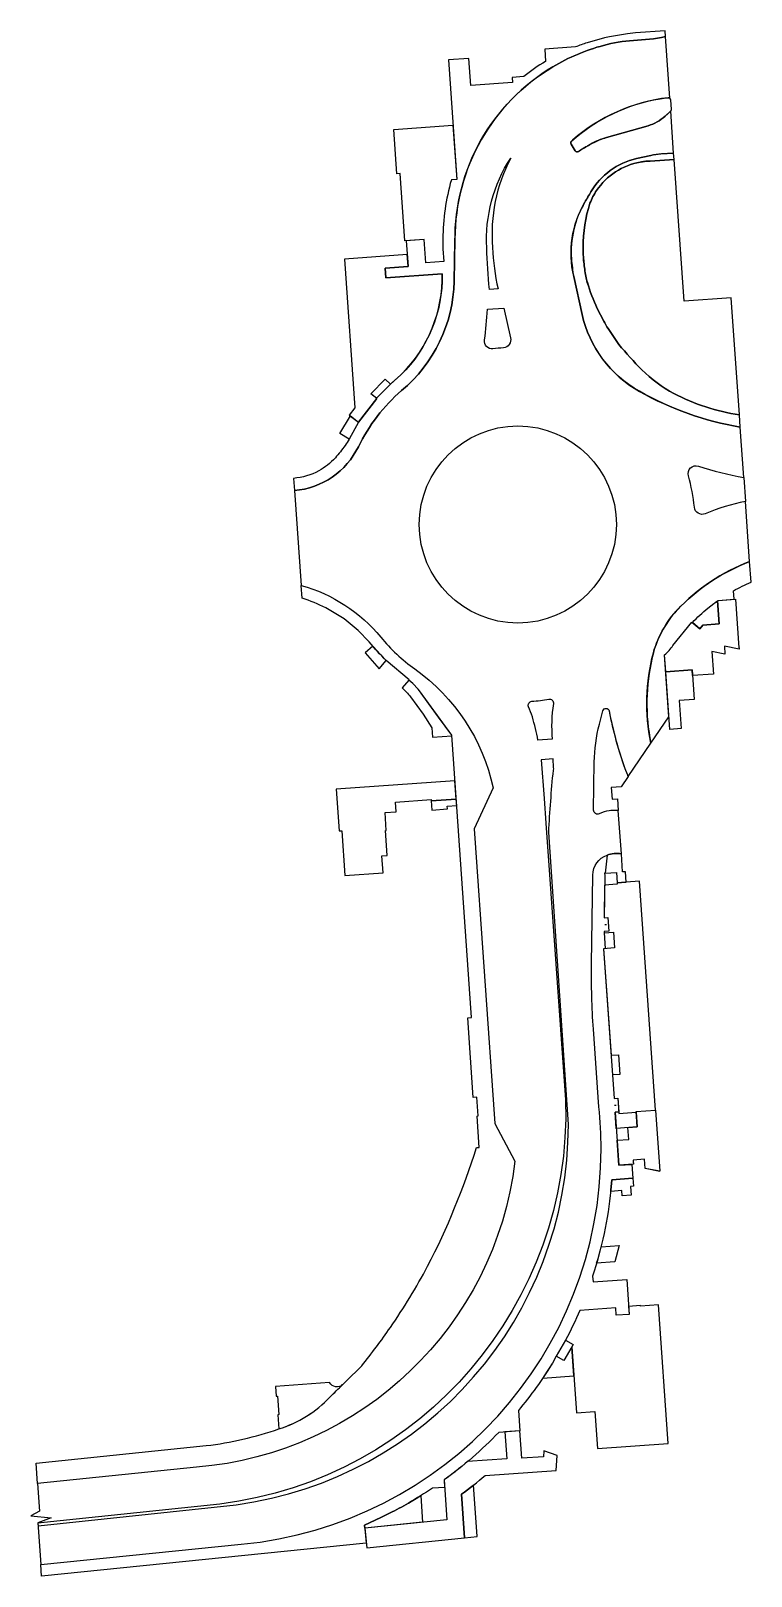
# Model space of a CAD drawing. Header units: millimetres. Extents: x 833941507 to 1669051331, y 817666127 to 1636299673.
# Drawn here: x 835707251 to 835798579, y 818014812 to 818210838 of the extents above; entities that cross this region are included whole.
import ezdxf

# ---------------------------------------------------------------- set-up
doc = ezdxf.new("R2010")
doc.units = ezdxf.units.MM
doc.header["$LTSCALE"] = 3

# ---------------------------------------------------------------- blocks, each defined once
blk = doc.blocks.new('A$C4F6C3638')
for p, q in [((834641998, 818060692), (834640331, 818061029)), ((834633724, 817995072), (834631889, 817995444))]:
    blk.add_line(p, q)
at = {"ltscale": 10}
for p, q in [((834626749, 818026394), (834626973, 818026410)), ((834628000, 818003475), (834628224, 818003491))]:
    blk.add_line(p, q, dxfattribs=at)
at = {"flags": 128}
for points in [[(834645131, 818072448), (834644598, 818080087, 0.0500833), (834639492, 818078504, -0.4906317), (834638125, 818079335, 0.0452978), (834637365, 818083332, -0.599555), (834638632, 818084559, 0.0317702), (834644387, 818083105), (834643940, 818089497, -0.0860547), (834631145, 818094056, -0.2115117), (834623874, 818103786), (834622817, 818108620, -0.1911678), (834624231, 818118051, -0.0024998), (834624995, 818119351, -0.2080039), (834630795, 818123575, 0), (834632601, 818123977, -0.035132), (834633850, 818124165), (834635493, 818124280), (834635122, 818129589), (834634409, 818128947, -0.1134567), (834632254, 818127751), (834626996, 818126236, 0.0696097), (834624926, 818125379, -0.0094656), (834624463, 818125119, 0.019241), (834624006, 818124850, -0.0094656), (834623554, 818124572, 0.0192409), (834623409, 818124479, -0.4183846), (834622992, 818124573), (834622476, 818125402, -0.3628203), (834622530, 818125783, -0.1432243), (834633767, 818131150, -0.012933), (834634825, 818131294, -0.1649332), (834635008, 818131232), (834634461, 818139048, -0.0436901), (834630386, 818138566, 0.0481357), (834626596, 818137931, 0.0689564), (834620168, 818135214, 0.2642069), (834607762, 818113376), (834607665, 818107991, -0.2159161), (834600982, 818094145, 0.0992413), (834595514, 818087028, -0.2627805), (834587413, 818081456), (834588264, 818069424, -0.1539771), (834598356, 818062859, 0.0658783), (834602672, 818058831, -0.1869385), (834612600, 818043742), (834610209, 818038562), (834612824, 818001154), (834615372, 817996367, -0.3563823), (834574986, 817957561), (834554838, 817955511), (834555086, 817951969), (834553985, 817951374), (834556567, 817951132), (834554871, 817950513), (834555242, 817945199), (834580664, 817947785, 0.3866749), (834626289, 817997961, 0.0263324), (834626010, 818003259), (834625320, 818013123, -0.0208135), (834625086, 818021441), (834625237, 818032678, -0.3181544), (834627049, 818035197, -0.1595768), (834628862, 818035361), (834628476, 818040874, 0.0580749), (834627317, 818040832, 0.0712848), (834626061, 818040446, -0.5544664), (834625347, 818040905), (834625430, 818047019, -0.0606573), (834626078, 818051810), (834626529, 818053532, -0.8000783), (834627309, 818053505, 0.046716), (834629706, 818045169), (834632609, 818049408, -0.1140853), (834632918, 818060863, -0.1300261), (834636392, 818066778, -0.1053285), (834645131, 818072448)], [(834635124, 818131015, 0.4273612), (834634791, 818131292, 0.1531575), (834622656, 818125896, 0.0027454), (834622530, 818125783, 0.3628202), (834622476, 818125402), (834622992, 818124573, 0.4183846), (834623409, 818124479, -0.0038427), (834624006, 818124850, -0.013529), (834625393, 818125630, -0.0235933), (834626111, 818125953, -0.0287537), (834626996, 818126236), (834632254, 818127751, 0.1134567), (834634409, 818128947, 0), (834635109, 818129576, 0.2127085), (834635209, 818129799), (834635124, 818131015)], [(834600008, 818127274), (834607510, 818127799), (834607991, 818120915), (834607301, 818120867, 0.0706309), (834606237, 818113366, -0.0070131), (834606219, 818112136), (834606333, 818110508), (834604059, 818110349), (834603851, 818113316), (834601411, 818113145), (834600816, 818121667), (834600402, 818121638)], [(834613222, 818107046), (834612138, 818106967, -0.0198813), (834611792, 818112244, -0.1589934), (834614830, 818123643, 0.142106), (834612534, 818112285, 0.0451022), (834613222, 818107046)], [(834643831, 818091049, -0.0816869), (834635519, 818093775, -0.0747421), (834631475, 818096777, -0.0217809), (834628546, 818099997, -0.0166236), (834627182, 818102014, -0.0110553), (834626626, 818102958), (834625806, 818104561, -0.0355507), (834624547, 818107848, -0.0110652), (834624368, 818108656, -0.0240127), (834624103, 818110436, -0.0120609), (834624035, 818111358, -0.0128518), (834624011, 818112307, -0.0766079), (834624884, 818117934, -0.0533141), (834625726, 818119526, -0.2030289), (834631262, 818123133, -0.016286), (834631808, 818123212, -0.0203637), (834632496, 818123261), (834635549, 818123473), (834635493, 818124280), (834633932, 818124171, 0.0373964), (834632601, 818123977, 0), (834630795, 818123575, 0.2080039), (834624995, 818119351, -0.0001898), (834624231, 818118051, 0.1513861), (834622536, 818110848, 0.0280347), (834622817, 818108620), (834623874, 818103786, 0.2110051), (834631146, 818094047, 0.0854872), (834643940, 818089497)], [(834611869, 818104451), (834613973, 818104598), (834614793, 818100840, -0.468581), (834613908, 818099580, 0.0060821), (834612581, 818099425, -0.4755044), (834611518, 818100561, 0.0195379), (834611869, 818104451)], [(834644387, 818083105), (834644598, 818080087, 0.0500833), (834639492, 818078504, -0.4906317), (834638125, 818079335, 0.0452978), (834637365, 818083332, -0.599555), (834638632, 818084559, 0.0317702), (834644387, 818083105)], [(834634900, 818052754), (834634351, 818060607, 0.0580829), (834635407, 818061819), (834637801, 818064770), (834637864, 818064719, -0.0297763), (834639833, 818066533), (834640581, 818067118, -0.0076558), (834641139, 818067523), (834643155, 818067664), (834643079, 818068743, -0.0276564), (834645314, 818069836), (834645131, 818072448, 0.1122839), (834635913, 818066285, 0.1272609), (834632772, 818060296, 0.1077825), (834632609, 818049408)], [(834554838, 817955511), (834554661, 817958055), (834576206, 817960301, 0.0543132), (834585434, 817962424, 0.1290589), (834591911, 817966464), (834595936, 817970431, 0.0189781), (834599568, 817975288, 0.0285431), (834604295, 817983047, 0.0431348), (834610487, 817998114), (834610835, 817998140), (834610558, 818002110), (834610707, 818002121), (834610539, 818004515), (834610086, 818004483), (834609379, 818014587), (834609863, 818014621), (834607354, 818050426), (834603279, 818056037), (834603102, 818056244), (834602414, 818056970), (834601918, 818057426), (834601937, 818057448), (834599046, 818059915, -0.0362245), (834596895, 818062281), (834595477, 818063722), (834593727, 818065196), (834591364, 818066581, 0.0432589), (834588378, 818067800), (834588264, 818069424, -0.1539771), (834598356, 818062859, 0.0658783), (834602672, 818058831, -0.1869453), (834612600, 818043741), (834610209, 818038562), (834612824, 818001154), (834615372, 817996367, -0.3563823), (834574986, 817957561)], [(834641139, 818067523), (834643334, 818067676), (834643766, 818061496), (834643801, 818061498), (834643814, 818061321), (834641928, 818061703), (834641998, 818060692), (834640331, 818061029), (834640529, 818058187), (834637871, 818058001), (834637822, 818058713), (834634500, 818058481), (834634351, 818060607, 0.0580829), (834635407, 818061819), (834637801, 818064770), (834638826, 818063938), (834639199, 818064398), (834641255, 818064542), (834641053, 818067462)], [(834638826, 818063938), (834637864, 818064719, -0.0297763), (834639833, 818066533), (834640581, 818067118, -0.0064862), (834641053, 818067462), (834641255, 818064542), (834639199, 818064398)], [(834604926, 818050192), (834607358, 818050362), (834607354, 818050426), (834605680, 818052731), (834604450, 818054425), (834603279, 818056037), (834603102, 818056244), (834602414, 818056970), (834601918, 818057426), (834601064, 818056419, -0.0353729), (834602130, 818055309), (834603736, 818053102), (834604843, 818051370)], [(834620091, 818049923), (834618290, 818049797, 0.0200027), (834617573, 818052755, 0.0125511), (834617088, 818054037, -0.5074113), (834617511, 818054724, 0.0240685), (834619659, 818054999, -0.514561), (834620240, 818054430, 0.0606573), (834620091, 818049923)], [(834628476, 818040874), (834628227, 818040884, 0.0493377), (834627317, 818040832, 0.0712848), (834626061, 818040446, -0.5544664), (834625347, 818040905), (834625430, 818047019, -0.0606573), (834626078, 818051810), (834626529, 818053532, -0.8000783), (834627309, 818053505, 0.0207585), (834628182, 818049744, 0.0241396), (834629585, 818045480, 0.0017914), (834629706, 818045169), (834628829, 818043889), (834627587, 818043802), (834627692, 818042306), (834628373, 818042353)], [(834620198, 818047424), (834618702, 818047320), (834619054, 818042378), (834619278, 818039251), (834621789, 818004177, -0.3868069), (834577947, 817952874), (834554876, 817950441), (834554897, 817950144), (834580030, 817952804, 0.3752258), (834622143, 818001019), (834619660, 818038109, -0.0120251), (834620243, 818045982, 0.1100688), (834620275, 818046324)], [(834627049, 818035197), (834626823, 818032922), (834626741, 818032917), (834626761, 818032623), (834626688, 818027255), (834627162, 818027288), (834627283, 818025567), (834626666, 818025524), (834626663, 818025343), (834626803, 818023348), (834626612, 818023335), (834627940, 818004336), (834628414, 818004369), (834628535, 818002628), (834628062, 818002595), (834628533, 817995858), (834630203, 817995974), (834630326, 817994209), (834627647, 817994021), (834627529, 817992721, -0.0527567), (834625221, 817981783), (834625269, 817981094), (834629544, 817981393), (834629854, 817976949), (834628208, 817976833), (834628143, 817977761), (834623581, 817977442, -0.0174651), (834621793, 817973680), (834620612, 817971649), (834620125, 817970775, -0.035858), (834615797, 817964745), (834615977, 817962163), (834613320, 817961977, -0.0447771), (834606387, 817955943), (834606453, 817954998), (834604924, 817954891, -0.0053726), (834601882, 817953009, -0.0215674), (834599471, 817951740), (834599206, 817951606), (834598351, 817951192), (834596272, 817950220), (834596504, 817947934), (834555344, 817943747), (834555242, 817945199), (834580664, 817947785, 0.3866749), (834626289, 817997961, 0.0263324), (834626010, 818003259), (834625320, 818013123, -0.0208135), (834625086, 818021441), (834625237, 818032673, -0.3186243), (834627049, 818035197, 0.6415251)], [(834628862, 818035361, 0.1595632), (834627049, 818035197), (834626823, 818032922), (834628237, 818033021), (834628329, 818031705), (834629476, 818031785), (834629384, 818033102), (834629022, 818033076)], [(834633575, 817978141), (834631286, 817977981), (834631281, 817978056), (834629784, 817977951), (834629854, 817976949), (834628208, 817976833), (834628143, 817977761), (834623581, 817977442, -0.0174651), (834621793, 817973680), (834622744, 817973127), (834622578, 817972841), (834623164, 817964451), (834625502, 817964614), (834625829, 817959945), (834634803, 817960572)], [(834622578, 817972841), (834621563, 817971096), (834620612, 817971649), (834620125, 817970775, -0.0110091), (834618888, 817968858), (834622837, 817969134)], [(834593512, 817968041, -0.4872584), (834591864, 817968287), (834584984, 817967806), (834585071, 817966562), (834585270, 817966576), (834585434, 817964232), (834585283, 817964221), (834585410, 817962415, 0.1293856), (834591911, 817966464, -0.0000179), (834593512, 817968041)], [(834620702, 817959036), (834619015, 817959648), (834618970, 817958889), (834616220, 817958697), (834615977, 817962163), (834614082, 817962030), (834614321, 817958619), (834609367, 817958273, -0.0183995), (834606387, 817955943), (834606740, 817950885), (834596311, 817949834), (834596565, 817947337), (834608985, 817948601), (834608599, 817954125, 0.0177865), (834611587, 817956520), (834620591, 817957149)], [(834610125, 817955305, -0.0088374), (834608599, 817954125), (834608985, 817948601), (834610583, 817948763)], [(834596311, 817949834), (834596272, 817950220), (834598351, 817951192), (834599206, 817951606), (834599471, 817951740, 0.0216908), (834601888, 817953013), (834602188, 817953195), (834603041, 817953715), (834603419, 817953949), (834603654, 817950574)]]:
    blk.add_lwpolyline(points, format="xyb", close=True, dxfattribs=at)
at = {"elevation": 0, "flags": 128}
for points in [[(834634410, 818139773), (834630641, 818139507), (834629641, 818139404), (834627373, 818139029), (834626731, 818138887), (834624516, 818138265, 0.0144733), (834623052, 818137737), (834619144, 818137464), (834619253, 818135907, 0.0411624), (834616495, 818133981), (834615004, 818133877), (834615050, 818133213), (834609778, 818132844), (834609537, 818136282), (834606930, 818136099), (834607991, 818120915), (834607301, 818120867, 0.0706309), (834606237, 818113366, -0.0046696), (834606219, 818112136), (834606333, 818110508), (834604059, 818110349), (834603851, 818113316), (834601591, 818113158), (834601819, 818109891), (834598899, 818109687), (834598986, 818108440), (834606148, 818108941, -0.2058192), (834600893, 818096129), (834599775, 818095115), (834599396, 818094771), (834597987, 818093351), (834597827, 818093173), (834597850, 818093156), (834595544, 818090135), (834594345, 818087963, -0.0121192), (834593825, 818087187, -0.0260784), (834592590, 818085614, -0.0820667), (834590484, 818083956, -0.1067087), (834587304, 818083011), (834587413, 818081456, 0.2627805), (834595514, 818087028, -0.0992413), (834600982, 818094145, 0.2159161), (834607665, 818107991), (834607764, 818113110, -0.2670127), (834620168, 818135214, -0.0689564), (834626596, 818137931, -0.0481357), (834630386, 818138566, 0.0431139), (834634461, 818139048)], [(834601819, 818109891), (834601715, 818111388), (834593739, 818110830), (834595057, 818091969), (834594352, 818091045), (834595544, 818090135), (834597850, 818093156), (834597089, 818093737), (834598907, 818095597), (834599580, 818094938), (834600893, 818096129), (834601018, 818096253, 0.2031998), (834606148, 818108941), (834598986, 818108440), (834598899, 818109687)], [(834597345, 818061727), (834596362, 818060871), (834598138, 818058851), (834599046, 818059915, -0.0281451), (834597345, 818061727)]]:
    blk.add_lwpolyline(points, format="xyb", close=True, dxfattribs=at)
at = {"flags": 128}
blk.add_lwpolyline([(834635550, 818123473), (834632497, 818123261, 0.0203637), (834631809, 818123212, 0.016286), (834631263, 818123133, 0.2030289), (834625726, 818119526, 0.0533141), (834624884, 818117933, 0.0766079), (834624012, 818112307, 0.0128518), (834624035, 818111357, 0.0120609), (834624104, 818110436, 0.0240127), (834624369, 818108655, 0.0110652), (834624548, 818107848, 0.0355507), (834625807, 818104560), (834626627, 818102958, 0.0110553), (834627183, 818102013, 0.0166236), (834628547, 818099997, 0.0217809), (834631476, 818096777, 0.0747421), (834635520, 818093775, 0.0816869), (834643831, 818091049), (834642792, 818105914), (834636807, 818105495), (834635550, 818123473)], format="xyb", dxfattribs=at)
at = {"elevation": 0, "flags": 128}
for points in [[(834597827, 818093173), (834597089, 818093737), (834598907, 818095597), (834599580, 818094938), (834599396, 818094771), (834597987, 818093351)], [(834594345, 818087963), (834593175, 818088706), (834594496, 818090935), (834595544, 818090135)], [(834628572, 817985685), (834628018, 817983597), (834625727, 817983436), (834625901, 817984055), (834626158, 817985021), (834626284, 817985525)]]:
    blk.add_lwpolyline(points, close=True, dxfattribs=at)
at = {"flags": 128}
for points in [[(834636433, 818051257), (834635012, 818051158), (834634500, 818058481), (834637822, 818058713), (834638084, 818054961), (834636183, 818054829)], [(834598651, 818032958), (834598499, 818035133), (834599172, 818035180), (834598953, 818038317), (834599053, 818038324), (834598892, 818040619), (834600319, 818040719), (834600233, 818041946), (834604732, 818042260), (834604745, 818042081), (834607922, 818042303), (834607760, 818044622), (834592696, 818043569), (834593066, 818038277), (834593416, 818038301), (834593813, 818032620)], [(834604745, 818042081), (834604825, 818040933), (834606805, 818041072), (834606784, 818041421), (834607978, 818041505), (834607922, 818042303)], [(834631150, 818031902), (834628329, 818031705), (834628342, 818031525), (834626745, 818031413), (834626688, 818027255), (834627162, 818027288), (834627283, 818025567), (834626666, 818025524), (834626663, 818025343), (834627869, 818025427), (834628008, 818023432), (834626612, 818023335), (834627557, 818009817), (834628504, 818009884), (834628679, 818007390), (834627731, 818007323), (834627940, 818004336), (834628414, 818004369), (834628548, 818002449), (834630732, 818002601), (834630725, 818002701), (834633180, 818002873)], [(834628062, 818002595), (834628535, 818002628), (834628548, 818002449), (834630732, 818002601), (834630863, 818000726), (834628205, 818000540)], [(834633180, 818002873), (834633721, 817995132), (834631889, 817995444), (834631806, 817996632), (834630344, 817996529), (834630370, 817996167), (834630390, 817996169), (834630402, 817995988), (834628533, 817995858), (834628310, 817999044), (834629806, 817999148), (834629702, 818000645), (834630863, 818000726), (834630725, 818002701)], [(834627647, 817994021), (834630326, 817994209), (834630396, 817993211), (834630023, 817993185), (834630099, 817992088), (834628952, 817992007), (834628907, 817992656), (834627512, 817992558), (834627529, 817992721)]]:
    blk.add_lwpolyline(points, close=True, dxfattribs=at)
blk.add_circle((834615731, 818077154), 12500)

msp = doc.modelspace()

# ---------------------------------------------------------------- block references
msp.add_blockref('A$C4F6C3638', (1153266, 71065))

doc.saveas('drawing.dxf')
